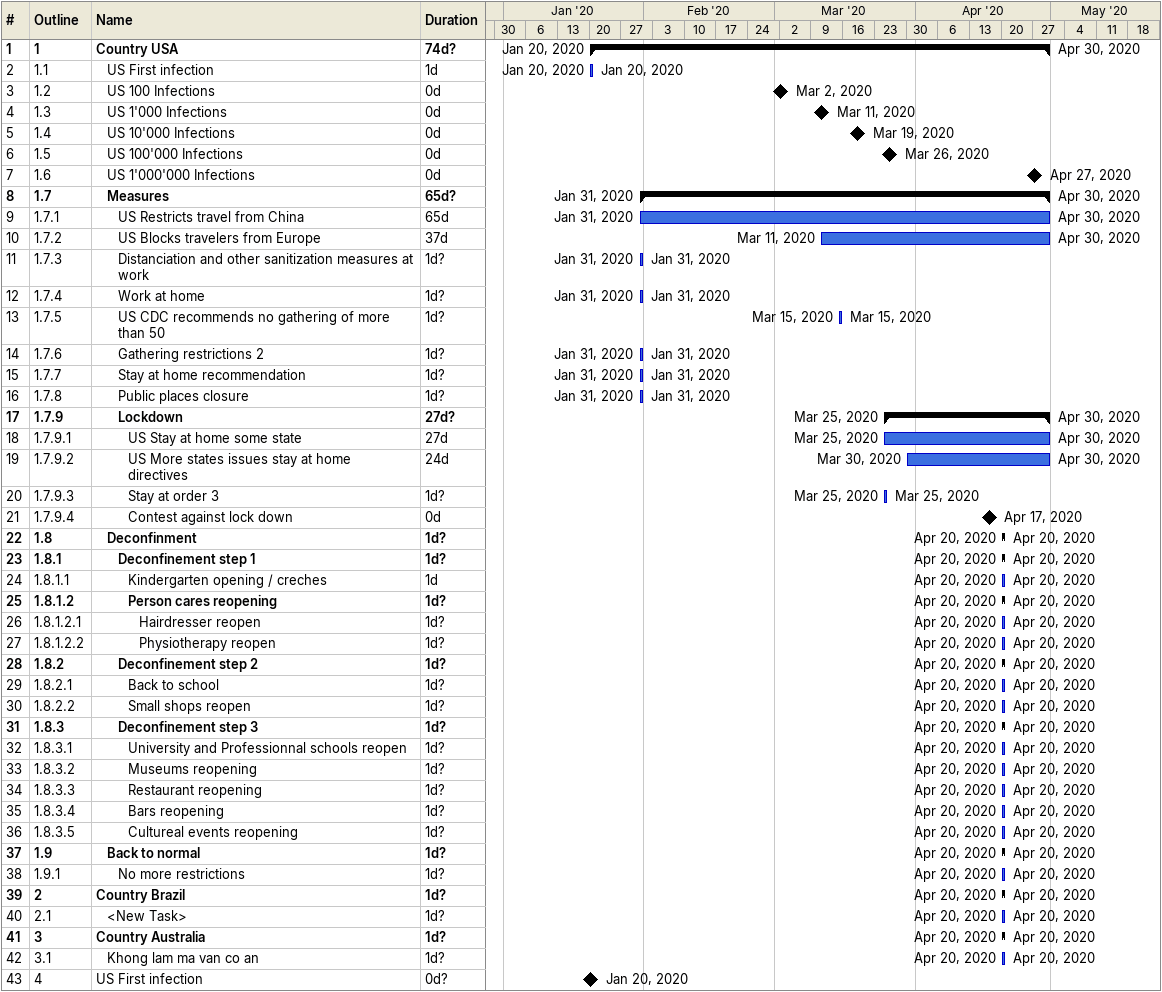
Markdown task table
| ID | WBS | Task | Duration | Start | Finish |
|---|---|---|---|---|---|
| 1 | 1 | **Country USA** | 74d? | 2020-01-20 | 2020-04-30 |
| 2 | 1.1 | US First infection | 1d | 2020-01-20 | 2020-01-20 |
| 3 | 1.2 | US 100 Infections | 0d | 2020-03-02 | 2020-03-02 |
| 4 | 1.3 | US 1'000 Infections | 0d | 2020-03-11 | 2020-03-11 |
| 5 | 1.4 | US 10'000 Infections | 0d | 2020-03-19 | 2020-03-19 |
| 6 | 1.5 | US 100'000 Infections | 0d | 2020-03-26 | 2020-03-26 |
| 7 | 1.6 | US 1'000'000 Infections | 0d | 2020-04-27 | 2020-04-27 |
| 8 | 1.7 | **Measures** | 65d? | 2020-01-31 | 2020-04-30 |
| 9 | 1.7.1 | US Restricts travel from China | 65d | 2020-01-31 | 2020-04-30 |
| 10 | 1.7.2 | US Blocks travelers from Europe | 37d | 2020-03-11 | 2020-04-30 |
| 11 | 1.7.3 | Distanciation and other sanitization measures at work | 1d? | 2020-01-31 | 2020-01-31 |
| 12 | 1.7.4 | Work at home | 1d? | 2020-01-31 | 2020-01-31 |
| 13 | 1.7.5 | US CDC recommends no gathering of more than 50 | 1d? | 2020-03-15 | 2020-03-15 |
| 14 | 1.7.6 | Gathering restrictions 2 | 1d? | 2020-01-31 | 2020-01-31 |
| 15 | 1.7.7 | Stay at home recommendation | 1d? | 2020-01-31 | 2020-01-31 |
| 16 | 1.7.8 | Public places closure | 1d? | 2020-01-31 | 2020-01-31 |
| 17 | 1.7.9 | **Lockdown** | 27d? | 2020-03-25 | 2020-04-30 |
| 18 | 1.7.9.1 | US Stay at home some state | 27d | 2020-03-25 | 2020-04-30 |
| 19 | 1.7.9.2 | US More states issues stay at home directives | 24d | 2020-03-30 | 2020-04-30 |
| 20 | 1.7.9.3 | Stay at order 3 | 1d? | 2020-03-25 | 2020-03-25 |
| 21 | 1.7.9.4 | Contest against lock down | 0d | 2020-04-17 | 2020-04-17 |
| 22 | 1.8 | **Deconfinment** | 1d? | 2020-04-20 | 2020-04-20 |
| 23 | 1.8.1 | **Deconfinement step 1** | 1d? | 2020-04-20 | 2020-04-20 |
| 24 | 1.8.1.1 | Kindergarten opening / creches | 1d | 2020-04-20 | 2020-04-20 |
| 25 | 1.8.1.2 | **Person cares reopening** | 1d? | 2020-04-20 | 2020-04-20 |
| 26 | 1.8.1.2.1 | Hairdresser reopen | 1d? | 2020-04-20 | 2020-04-20 |
| 27 | 1.8.1.2.2 | Physiotherapy reopen | 1d? | 2020-04-20 | 2020-04-20 |
| 28 | 1.8.2 | **Deconfinement step 2** | 1d? | 2020-04-20 | 2020-04-20 |
| 29 | 1.8.2.1 | Back to school | 1d? | 2020-04-20 | 2020-04-20 |
| 30 | 1.8.2.2 | Small shops reopen | 1d? | 2020-04-20 | 2020-04-20 |
| 31 | 1.8.3 | **Deconfinement step 3** | 1d? | 2020-04-20 | 2020-04-20 |
| 32 | 1.8.3.1 | University and Professionnal schools reopen | 1d? | 2020-04-20 | 2020-04-20 |
| 33 | 1.8.3.2 | Museums reopening | 1d? | 2020-04-20 | 2020-04-20 |
| 34 | 1.8.3.3 | Restaurant reopening | 1d? | 2020-04-20 | 2020-04-20 |
| 35 | 1.8.3.4 | Bars reopening | 1d? | 2020-04-20 | 2020-04-20 |
| 36 | 1.8.3.5 | Cultureal events reopening | 1d? | 2020-04-20 | 2020-04-20 |
| 37 | 1.9 | **Back to normal** | 1d? | 2020-04-20 | 2020-04-20 |
| 38 | 1.9.1 | No more restrictions | 1d? | 2020-04-20 | 2020-04-20 |
| 39 | 2 | **Country Brazil** | 1d? | 2020-04-20 | 2020-04-20 |
| 40 | 2.1 | <New Task> | 1d? | 2020-04-20 | 2020-04-20 |
| 41 | 3 | **Country Australia** | 1d? | 2020-04-20 | 2020-04-20 |
| 42 | 3.1 | Khong lam ma van co an | 1d? | 2020-04-20 | 2020-04-20 |
| 43 | 4 | US First infection | 0d? | 2020-01-20 | 2020-01-20 |
